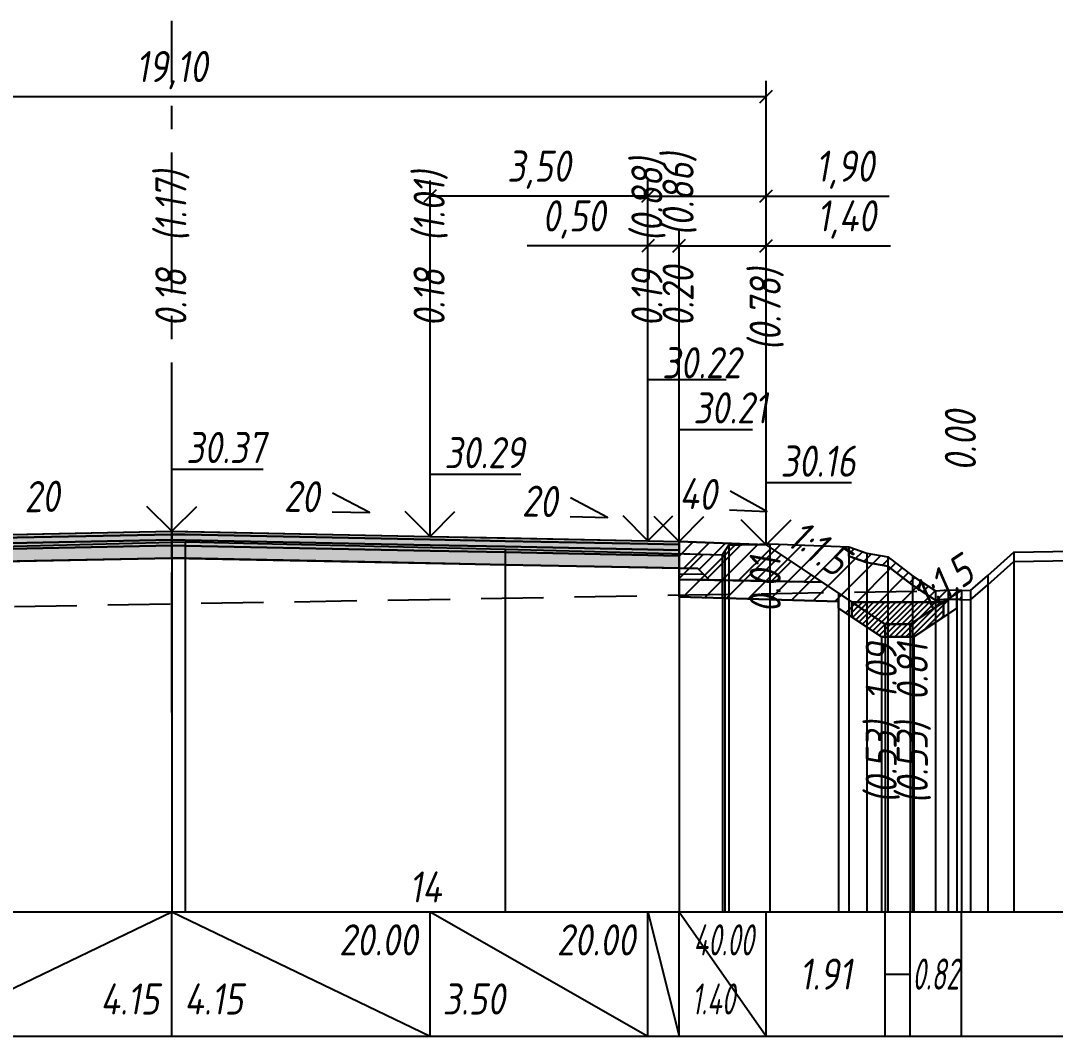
# Model space of a CAD drawing. Extents: x -717 to 1451, y -133302 to 233.
# Drawn here: x 161.2 to 244.4, y -92991 to -92909.4 of the extents above; entities that cross this region are included whole.
import ezdxf
from ezdxf.enums import TextEntityAlignment as Align

# ---------------------------------------------------------------- set-up
doc = ezdxf.new("R2010")
doc.units = 0
doc.linetypes.add('осевая2', pattern=[1.125, 0.75, -0.125, 0.125, -0.125])
doc.linetypes.add('штриховая', pattern=[0.75, 0.5, -0.25])
for name, color, linetype in [('Интерполированный поперечник', 2, 'Continuous'), ('Код_514', 1, 'Continuous'), ('Контур_0', 7, 'Continuous'), ('Контур_2521', 7, 'Continuous'), ('Контур_2564', 7, 'Continuous'), ('Контур_2660', 7, 'Continuous'), ('Контур_2665', 7, 'Continuous'), ('Контур_400', 7, 'Continuous'), ('Контур_508', 7, 'Continuous'), ('Контур_512', 7, 'Continuous'), ('Контур_513', 7, 'Continuous'), ('Контур_818', 7, 'Continuous'), ('Красный поперечник', 1, 'Continuous'), ('Объём_2501', 7, 'Continuous'), ('Объём_2564', 7, 'Continuous'), ('Объём_2650', 7, 'Continuous'), ('Объём_2660', 7, 'Continuous'), ('Объём_2661', 7, 'Continuous'), ('Объём_2662', 7, 'Continuous'), ('Объём_2663', 7, 'Continuous'), ('Объём_2664', 7, 'Continuous'), ('Объём_2665', 7, 'Continuous'), ('Объём_2666', 7, 'Continuous'), ('Объём_2667', 7, 'Continuous'), ('Объём_2668', 7, 'Continuous'), ('Объём_2669', 7, 'Continuous'), ('Объём_2675', 7, 'Continuous'), ('Ось', 1, 'осевая2'), ('Откосы', 7, 'Continuous'), ('Отметки покрытия', 7, 'Continuous'), ('Рабочие отметки', 7, 'Continuous'), ('Рабочие отметки доп.', 7, 'Continuous'), ('Слои выравнивания', 7, 'Continuous'), ('Таблица', 7, 'Continuous'), ('Уклоны проезжей части', 7, 'Continuous'), ('Черный поперечник', 3, 'Continuous')]:
    doc.layers.add(name, color=color, linetype=linetype)
for name, color, linetype, true_color in [('Контур_2540', 2, 'Continuous', 0xffff00), ('Контур_2560', 2, 'Continuous', 0xffff00), ('Контур_2561', 7, 'Continuous', 0xff8040), ('Контур_2562', 3, 'Continuous', 0x00ff00), ('Контур_2563', 7, 'Continuous', 0xff8000), ('Контур_2570', 7, 'Continuous', 0x80ff00), ('Контур_2583', 3, 'Continuous', 0x00ff00), ('Контур_2584', 3, 'Continuous', 0x00ff00), ('Контур_2725', 7, 'Continuous', 0x323232), ('Контур_2736', 4, 'Continuous', 0x00ffff), ('Контур_2737', 4, 'Continuous', 0x00ffff), ('Контур_2738', 4, 'Continuous', 0x00ffff), ('Контур_2739', 4, 'Continuous', 0x00ffff), ('Контур_2741', 4, 'Continuous', 0x00ffff), ('Контур_2742', 4, 'Continuous', 0x00ffff), ('Контур_2743', 4, 'Continuous', 0x00ffff), ('Контур_2744', 7, 'Continuous', 0xa4ffff), ('Контур_2745', 7, 'Continuous', 0xa4ffff), ('Контур_2747', 4, 'Continuous', 0x00ffff), ('Контур_2748', 4, 'Continuous', 0x00ffff), ('Контур_2749', 4, 'Continuous', 0x00ffff), ('Контур_2750', 4, 'Continuous', 0x00ffff), ('Контур_2751', 4, 'Continuous', 0x00ffff), ('Контур_2752', 4, 'Continuous', 0x00ffff), ('Контур_2760', 7, 'Continuous', 0x323232), ('Контур_2761', 7, 'Continuous', 0x323232), ('Контур_2762', 7, 'Continuous', 0x323232), ('Контур_2763', 7, 'Continuous', 0x323232), ('Контур_402', 7, 'Continuous', 0xff6464), ('Контур_703', 4, 'Continuous', 0x00ffff), ('Контур_705', 4, 'Continuous', 0x00ffff), ('Контур_707', 4, 'Continuous', 0x00ffff), ('Контур_720', 131, 'Continuous', 0xaaffff), ('Объём_2520', 7, 'Continuous', 0x80ffff), ('Объём_2540', 2, 'Continuous', 0xffff00), ('Объём_2560', 2, 'Continuous', 0xffff00), ('Объём_2561', 7, 'Continuous', 0xff8040), ('Объём_2562', 3, 'Continuous', 0x00ff00), ('Объём_2563', 7, 'Continuous', 0xff8000), ('Объём_2570', 7, 'Continuous', 0x80ff00), ('Объём_2583', 3, 'Continuous', 0x00ff00), ('Объём_2584', 3, 'Continuous', 0x00ff00), ('Объём_2593', 3, 'Continuous', 0x00ff00), ('Объём_2597', 3, 'Continuous', 0x00ff00), ('Объём_2600', 7, 'Continuous', 0x808000), ('Объём_2620', 2, 'Continuous', 0xffff00), ('Объём_2746', 2, 'Continuous', 0xffff00)]:
    doc.layers.add(name, color=color, linetype=linetype, true_color=true_color)
doc.styles.get("Standard").update_dxf_attribs({"font": 'txt', "height": 2.5})
doc.styles.add('М', font='romand.shx', dxfattribs={"width": 0.8, "oblique": 10, "height": 2.5})
doc.dimstyles.new('ISO-25', dxfattribs={"dimtxt": 2.5, "dimasz": 2.5, "dimexe": 1.25, "dimexo": 0.625, "dimtad": 1, "dimtxsty": 'Standard', "dimcen": 2.5, "dimadec": 0, "dimazin": 0, "dimtfac": 1, "dimtmove": 0, "dimatfit": 3, "dimfxl": 1, "dimarcsym": 0})

# ---------------------------------------------------------------- blocks, each defined once
blk = doc.blocks.new('_Oblique')
at = {"color": 0, "linetype": 'ByBlock', "lineweight": -2}
blk.add_line((-0.5, -0.5), (0.5, 0.5), dxfattribs=at)
blk = doc.blocks.new('*D1827')
at = {"color": 0, "lineweight": -2, "transparency": 16777216}
for p, q in [((214.141, -92950.666), (214.141, -92926.226)), ((221.141, -92950.946), (221.141, -92926.226)), ((214.141, -92927.476), (221.141, -92927.476)), ((221.141, -92927.476), (231.144, -92927.476))]:
    blk.add_line(p, q, dxfattribs=at)
at = {"layer": 'Defpoints', "color": 0, "transparency": 16777216}
for p in [(221.141, -92927.476), (214.141, -92951.291), (221.141, -92951.571)]:
    blk.add_point(p, dxfattribs=at)
at = {"color": 0, "lineweight": -2, "transparency": 16777216, "rotation": 180}
blk.add_blockref('_Oblique', (214.141, -92927.476), dxfattribs=at)
at = {"color": 0, "lineweight": -2, "transparency": 16777216}
blk.add_blockref('_Oblique', (221.141, -92927.476), dxfattribs=at)
at = {"color": 0, "transparency": 16777216, "insert": (227.604, -92925.363), "char_height": 2.5, "width": 8.75, "attachment_point": 5, "style": 'М'}
blk.add_mtext('1,40', dxfattribs=at)
blk = doc.blocks.new('*D1829')
at = {"color": 0, "lineweight": -2, "transparency": 16777216}
for p, q in [((211.641, -92950.616), (211.641, -92926.226)), ((214.141, -92950.666), (214.141, -92926.226)), ((211.641, -92927.476), (201.941, -92927.476)), ((214.141, -92927.476), (211.641, -92927.476))]:
    blk.add_line(p, q, dxfattribs=at)
at = {"layer": 'Defpoints', "color": 0, "transparency": 16777216}
for p in [(214.141, -92927.476), (211.641, -92951.241), (214.141, -92951.291)]:
    blk.add_point(p, dxfattribs=at)
at = {"color": 0, "lineweight": -2, "transparency": 16777216, "rotation": 180}
blk.add_blockref('_Oblique', (211.641, -92927.476), dxfattribs=at)
at = {"color": 0, "lineweight": -2, "transparency": 16777216}
blk.add_blockref('_Oblique', (214.141, -92927.476), dxfattribs=at)
at = {"color": 0, "transparency": 16777216, "insert": (205.702, -92925.363), "char_height": 2.5, "width": 9.16667, "attachment_point": 5, "style": 'М'}
blk.add_mtext('0,50', dxfattribs=at)
blk = doc.blocks.new('*D1831')
at = {"color": 0, "lineweight": -2, "transparency": 16777216}
for p, q in [((194.141, -92950.266), (194.141, -92922.226)), ((211.641, -92950.616), (211.641, -92922.226)), ((211.641, -92923.476), (194.141, -92923.476))]:
    blk.add_line(p, q, dxfattribs=at)
at = {"layer": 'Defpoints', "color": 0, "transparency": 16777216}
for p in [(194.141, -92923.476), (194.141, -92950.891), (211.641, -92951.241)]:
    blk.add_point(p, dxfattribs=at)
at = {"color": 0, "lineweight": -2, "transparency": 16777216, "rotation": 180}
blk.add_blockref('_Oblique', (194.141, -92923.476), dxfattribs=at)
at = {"color": 0, "lineweight": -2, "transparency": 16777216}
blk.add_blockref('_Oblique', (211.641, -92923.476), dxfattribs=at)
at = {"color": 0, "transparency": 16777216, "insert": (202.891, -92921.363), "char_height": 2.5, "width": 9.58333, "attachment_point": 5, "style": 'М'}
blk.add_mtext('3,50', dxfattribs=at)
blk = doc.blocks.new('*D1832')
at = {"color": 0, "lineweight": -2, "transparency": 16777216}
for p, q in [((211.641, -92950.616), (211.641, -92922.226)), ((221.141, -92950.946), (221.141, -92922.226)), ((211.641, -92923.476), (221.141, -92923.476)), ((221.141, -92923.476), (231.023, -92923.476))]:
    blk.add_line(p, q, dxfattribs=at)
at = {"layer": 'Defpoints', "color": 0, "transparency": 16777216}
for p in [(211.641, -92923.476), (211.641, -92951.241), (221.141, -92951.571)]:
    blk.add_point(p, dxfattribs=at)
at = {"color": 0, "lineweight": -2, "transparency": 16777216, "rotation": 180}
blk.add_blockref('_Oblique', (211.641, -92923.476), dxfattribs=at)
at = {"color": 0, "lineweight": -2, "transparency": 16777216}
blk.add_blockref('_Oblique', (221.141, -92923.476), dxfattribs=at)
at = {"color": 0, "transparency": 16777216, "insert": (227.483, -92921.363), "char_height": 2.5, "width": 8.75, "attachment_point": 5, "style": 'М'}
blk.add_mtext('1,90', dxfattribs=at)
blk = doc.blocks.new('*D1834')
at = {"color": 0, "lineweight": -2, "transparency": 16777216}
for p, q in [((125.641, -92950.946), (125.641, -92914.226)), ((221.141, -92950.946), (221.141, -92914.226)), ((125.641, -92915.476), (221.141, -92915.476))]:
    blk.add_line(p, q, dxfattribs=at)
at = {"layer": 'Defpoints', "color": 0, "transparency": 16777216}
for p in [(221.141, -92915.476), (125.641, -92951.571), (221.141, -92951.571)]:
    blk.add_point(p, dxfattribs=at)
at = {"color": 0, "lineweight": -2, "transparency": 16777216, "rotation": 180}
blk.add_blockref('_Oblique', (125.641, -92915.476), dxfattribs=at)
at = {"color": 0, "lineweight": -2, "transparency": 16777216}
blk.add_blockref('_Oblique', (221.141, -92915.476), dxfattribs=at)
at = {"color": 0, "transparency": 16777216, "insert": (173.391, -92913.363), "char_height": 2.5, "width": 10.41667, "attachment_point": 5, "style": 'М'}
blk.add_mtext('19,10', dxfattribs=at)

msp = doc.modelspace()

# ---------------------------------------------------------------- hatches: boundary and pattern name
at = {"layer": 'Объём_2563'}
h = msp.add_hatch(dxfattribs=at)
h.set_pattern_fill('ANSI31', color=256, scale=0.3)
h.paths.add_polyline_path([(216.56, -92954.327), (215.641, -92953.409), (214.141, -92953.379), (214.141, -92951.229), (221.141, -92951.509), (225.641, -92954.509)])
at = {"layer": 'Объём_2570'}
h = msp.add_hatch(dxfattribs=at)
h.set_pattern_fill('ANSI31', color=256, scale=0.2)
h.paths.add_polyline_path([(236.823, -92955.898), (235.77, -92955.869), (234.757, -92955.939), (232.91, -92954.736), (230.908, -92953.206), (229.225, -92952.935), (227.771, -92952.411), (227.771, -92951.661), (229.225, -92952.185), (230.908, -92952.456), (232.91, -92953.986), (234.757, -92955.189), (235.77, -92955.119), (236.823, -92955.148)])
at = {"layer": 'Объём_2600'}
h = msp.add_hatch(dxfattribs=at)
h.set_pattern_fill('ANSI31', color=6, scale=0.4)
h.paths.add_polyline_path([(235.39, -92956.103), (228.033, -92956.103), (228.033, -92957.305), (226.961, -92956.591), (226.961, -92956.071), (214.141, -92955.686), (214.141, -92952.205), (217.641, -92952.296), (218.141, -92951.536), (221.426, -92951.436), (227.771, -92951.661), (227.771, -92952.411), (229.225, -92952.935), (230.908, -92953.206), (232.91, -92954.736), (234.757, -92955.939), (235.77, -92955.869), (236.461, -92955.888), (236.461, -92956.591), (235.39, -92957.305)])
h = msp.add_hatch(dxfattribs=at)
h.set_pattern_fill('HONEY', color=5, scale=0.3)
h.paths.add_polyline_path([(236.461, -92955.888), (236.461, -92955.389), (236.823, -92955.148), (236.823, -92955.898)])
at = {"layer": 'Объём_2620'}
h = msp.add_hatch(dxfattribs=at)
h.set_pattern_fill('ANSI31', color=2, scale=0.1)
h.paths.add_polyline_path([(228.033, -92956.103), (235.39, -92956.103), (235.39, -92957.305), (233.014, -92958.889), (230.409, -92958.889), (228.033, -92957.305)])
at = {"layer": 'Слои выравнивания'}
for color, points in [(2, [(132.641, -92951.229), (135.141, -92951.179), (143.786, -92951.006), (152.641, -92950.829), (173.391, -92950.414), (173.391, -92950.664), (152.641, -92951.079), (143.786, -92951.256), (135.141, -92951.429), (132.641, -92951.479)]), (3, [(132.641, -92951.479), (135.141, -92951.429), (143.786, -92951.256), (152.641, -92951.079), (173.391, -92950.664), (173.391, -92951.114), (152.641, -92951.529), (143.786, -92951.706), (135.141, -92951.879), (132.641, -92951.929)]), (2, [(173.391, -92950.414), (174.451, -92950.435), (194.141, -92950.829), (200.177, -92950.95), (211.641, -92951.179), (214.141, -92951.229), (214.141, -92951.479), (211.641, -92951.429), (200.177, -92951.2), (194.141, -92951.079), (174.451, -92950.685), (173.391, -92950.664)]), (3, [(173.391, -92950.664), (174.451, -92950.685), (194.141, -92951.079), (200.177, -92951.2), (211.641, -92951.429), (214.141, -92951.479), (214.141, -92951.929), (211.641, -92951.879), (200.177, -92951.65), (194.141, -92951.529), (174.451, -92951.135), (173.391, -92951.114)]), (4, [(132.641, -92951.929), (135.141, -92951.879), (143.786, -92951.706), (152.641, -92951.529), (173.391, -92951.114), (173.391, -92951.564), (152.641, -92951.979), (143.786, -92952.156), (135.141, -92952.329), (132.641, -92952.379)]), (5, [(132.641, -92952.379), (135.141, -92952.329), (143.786, -92952.156), (152.641, -92951.979), (173.391, -92951.564), (173.391, -92952.564), (152.641, -92952.979), (143.786, -92953.156), (135.141, -92953.329), (132.641, -92953.379)]), (4, [(173.391, -92951.114), (174.451, -92951.135), (194.141, -92951.529), (200.177, -92951.65), (211.641, -92951.879), (214.141, -92951.929), (214.141, -92952.379), (211.641, -92952.329), (200.177, -92952.1), (194.141, -92951.979), (174.451, -92951.585), (173.391, -92951.564)]), (5, [(173.391, -92951.564), (174.451, -92951.585), (194.141, -92951.979), (200.177, -92952.1), (211.641, -92952.329), (214.141, -92952.379), (214.141, -92953.379), (211.641, -92953.329), (200.177, -92953.1), (194.141, -92952.979), (174.451, -92952.585), (173.391, -92952.564)])]:
    msp.add_hatch(color=color, dxfattribs=at).paths.add_polyline_path(points)

# ---------------------------------------------------------------- linework, layer by layer
at = {"layer": 'Интерполированный поперечник', "linetype": 'штриховая', "ltscale": 10, "flags": 128}
msp.add_lwpolyline([(108.257, -92957.359), (234.757, -92955.189)], dxfattribs=at)
at = {"layer": 'Код_514'}
for p, q in [((152.641, -92991), (173.391, -92981)), ((173.391, -92991), (173.391, -92981)), ((173.391, -92981), (194.141, -92991)), ((194.141, -92991), (194.141, -92981)), ((194.141, -92981), (211.641, -92991)), ((211.641, -92991), (211.641, -92981)), ((211.641, -92981), (214.141, -92991)), ((214.141, -92991), (214.141, -92981)), ((214.141, -92981), (221.141, -92991)), ((221.141, -92991), (221.141, -92981)), ((230.711, -92991), (230.711, -92981)), ((232.711, -92991), (232.711, -92981)), ((236.823, -92991), (236.823, -92981)), ((230.711, -92986), (232.711, -92986))]:
    msp.add_line(p, q, dxfattribs=at)
at = {"layer": 'Контур_0', "flags": 128}
for points in [[(221.141, -92951.509), (221.141, -92951.509), (221.141, -92951.509), (221.141, -92951.509), (221.141, -92951.509), (221.141, -92951.509), (221.141, -92951.509), (221.141, -92951.509), (221.141, -92951.509), (221.141, -92951.509), (221.141, -92951.509), (221.141, -92951.509), (221.141, -92951.509), (221.141, -92951.509), (221.141, -92951.509), (230.711, -92957.889)], [(221.141, -92951.509), (221.141, -92951.509), (221.141, -92951.509), (221.141, -92951.509), (221.141, -92951.509), (221.141, -92951.509), (221.141, -92951.509), (221.141, -92951.509), (221.141, -92951.509), (221.141, -92951.509), (221.141, -92951.509), (221.141, -92951.509), (221.141, -92951.509), (221.141, -92951.509), (221.141, -92951.509), (230.711, -92957.889), (232.711, -92957.889), (236.823, -92955.148), (236.823, -92955.148), (236.823, -92955.148), (236.823, -92955.148), (236.823, -92955.148), (236.823, -92955.148), (236.823, -92955.148), (236.823, -92955.148), (236.823, -92955.148), (236.823, -92955.148), (236.823, -92955.148), (236.823, -92955.148), (236.823, -92955.148)], [(214.141, -92954.279), (214.141, -92953.379), (215.641, -92953.409), (216.56, -92954.327), (214.141, -92954.279), (214.141, -92954.279)], [(214.141, -92953.379), (215.641, -92953.409), (216.56, -92954.327), (225.641, -92954.509)]]:
    msp.add_lwpolyline(points, dxfattribs=at)
at = {"layer": 'Контур_2521', "color": 250, "flags": 128}
msp.add_lwpolyline([(214.141, -92953.829), (216.1, -92953.868)], dxfattribs=at)
at = {"layer": 'Контур_2540', "flags": 128}
msp.add_lwpolyline([(214.141, -92954.279), (225.641, -92954.509), (226.961, -92955.389), (226.961, -92956.071), (214.141, -92955.686), (214.141, -92954.279), (214.141, -92954.279)], dxfattribs=at)
at = {"layer": 'Контур_2560', "flags": 128}
msp.add_lwpolyline([(214.141, -92951.229), (221.141, -92951.509), (221.141, -92951.509), (221.141, -92951.509)], dxfattribs=at)
at = {"layer": 'Контур_2561', "flags": 128}
msp.add_lwpolyline([(214.141, -92951.229), (214.141, -92951.229), (221.141, -92951.509), (221.141, -92951.509), (214.141, -92951.229)], dxfattribs=at)
at = {"layer": 'Контур_2562', "flags": 128}
msp.add_lwpolyline([(221.141, -92951.509), (221.141, -92951.509), (221.141, -92951.509), (221.141, -92951.509), (221.141, -92951.509)], dxfattribs=at)
at = {"layer": 'Контур_2563', "flags": 128}
msp.add_lwpolyline([(216.56, -92954.327), (215.641, -92953.409), (214.141, -92953.379), (214.141, -92951.229), (221.141, -92951.509), (225.641, -92954.509), (216.56, -92954.327), (216.56, -92954.327)], dxfattribs=at)
at = {"layer": 'Контур_2564', "flags": 128}
msp.add_lwpolyline([(214.141, -92951.229), (221.141, -92951.509)], dxfattribs=at)
at = {"layer": 'Контур_2570', "flags": 128}
msp.add_lwpolyline([(143.786, -92952.048), (173.391, -92951.297), (174.451, -92951.271), (200.177, -92951.84), (217.641, -92952.296), (217.83, -92952.002), (218.141, -92951.536), (221.426, -92951.436), (227.771, -92951.661), (227.771, -92952.411), (229.225, -92952.935), (230.908, -92953.206), (232.91, -92954.736), (234.757, -92955.939), (235.77, -92955.869), (237.565, -92955.918), (238.945, -92954.729), (241.038, -92952.843), (255.179, -92952.611)], dxfattribs=at)
at = {"layer": 'Контур_2583', "flags": 128}
for points in [[(230.711, -92957.889), (226.961, -92955.389), (226.961, -92956.591), (230.409, -92958.889), (230.711, -92958.889), (230.711, -92957.889)], [(236.461, -92956.591), (236.461, -92955.389), (232.711, -92957.889), (232.711, -92958.889), (233.014, -92958.889), (236.461, -92956.591)]]:
    msp.add_lwpolyline(points, dxfattribs=at)
at = {"layer": 'Контур_2584', "flags": 128}
msp.add_lwpolyline([(230.711, -92957.889), (230.711, -92958.889), (232.711, -92958.889), (232.711, -92957.889), (230.711, -92957.889)], dxfattribs=at)
at = {"layer": 'Контур_2660', "flags": 128}
msp.add_lwpolyline([(214.141, -92955.686), (226.961, -92956.071)], dxfattribs=at)
at = {"layer": 'Контур_2665', "flags": 128}
msp.add_lwpolyline([(221.141, -92951.509), (221.141, -92951.509)], dxfattribs=at)
at = {"layer": 'Контур_2725', "flags": 128}
msp.add_lwpolyline([(132.641, -92953.379), (135.141, -92953.329), (143.786, -92953.156), (152.641, -92952.979), (173.391, -92952.564), (174.451, -92952.585), (194.141, -92952.979), (200.177, -92953.1), (211.641, -92953.329), (214.141, -92953.379)], dxfattribs=at)
at = {"layer": 'Контур_2736', "flags": 128}
msp.add_lwpolyline([(221.141, -92951.509), (221.141, -92951.509)], dxfattribs=at)
at = {"layer": 'Контур_2737', "flags": 128}
msp.add_lwpolyline([(221.141, -92951.509), (221.141, -92951.509)], dxfattribs=at)
at = {"layer": 'Контур_2738', "flags": 128}
msp.add_lwpolyline([(221.141, -92951.509), (221.141, -92951.509)], dxfattribs=at)
at = {"layer": 'Контур_2739', "flags": 128}
msp.add_lwpolyline([(221.141, -92951.509), (221.141, -92951.509)], dxfattribs=at)
at = {"layer": 'Контур_2741', "flags": 128}
msp.add_lwpolyline([(236.823, -92955.148), (236.823, -92955.148)], dxfattribs=at)
at = {"layer": 'Контур_2742', "flags": 128}
msp.add_lwpolyline([(236.823, -92955.148), (236.823, -92955.148)], dxfattribs=at)
at = {"layer": 'Контур_2743', "flags": 128}
msp.add_lwpolyline([(236.823, -92955.148), (236.823, -92955.148)], dxfattribs=at)
at = {"layer": 'Контур_2744', "flags": 128}
msp.add_lwpolyline([(236.823, -92955.148), (236.823, -92955.148)], dxfattribs=at)
msp.add_lwpolyline([(236.823, -92955.148), (236.823, -92955.148)], dxfattribs=at)
msp.add_lwpolyline([(236.823, -92955.148), (236.823, -92955.148)], dxfattribs=at)
msp.add_lwpolyline([(236.823, -92955.148), (236.823, -92955.148)], dxfattribs=at)
msp.add_lwpolyline([(236.823, -92955.148), (236.823, -92955.148)], dxfattribs=at)
msp.add_lwpolyline([(236.823, -92955.148), (236.823, -92955.148)], dxfattribs=at)
at = {"layer": 'Контур_2745', "flags": 128}
msp.add_lwpolyline([(221.141, -92951.509), (221.141, -92951.509)], dxfattribs=at)
msp.add_lwpolyline([(221.141, -92951.509), (221.141, -92951.509)], dxfattribs=at)
msp.add_lwpolyline([(221.141, -92951.509), (221.141, -92951.509)], dxfattribs=at)
msp.add_lwpolyline([(221.141, -92951.509), (221.141, -92951.509)], dxfattribs=at)
msp.add_lwpolyline([(221.141, -92951.509), (221.141, -92951.509)], dxfattribs=at)
msp.add_lwpolyline([(221.141, -92951.509), (221.141, -92951.509)], dxfattribs=at)
at = {"layer": 'Контур_2747', "flags": 128}
msp.add_lwpolyline([(221.141, -92951.509), (221.141, -92951.509)], dxfattribs=at)
at = {"layer": 'Контур_2748', "flags": 128}
msp.add_lwpolyline([(221.141, -92951.509), (221.141, -92951.509)], dxfattribs=at)
at = {"layer": 'Контур_2749', "flags": 128}
msp.add_lwpolyline([(221.141, -92951.509), (221.141, -92951.509)], dxfattribs=at)
at = {"layer": 'Контур_2750', "flags": 128}
msp.add_lwpolyline([(236.823, -92955.148), (236.823, -92955.148)], dxfattribs=at)
at = {"layer": 'Контур_2751', "flags": 128}
msp.add_lwpolyline([(236.823, -92955.148), (236.823, -92955.148)], dxfattribs=at)
at = {"layer": 'Контур_2752', "flags": 128}
msp.add_lwpolyline([(236.823, -92955.148), (236.823, -92955.148)], dxfattribs=at)
at = {"layer": 'Контур_2760', "flags": 128}
msp.add_lwpolyline([(132.641, -92951.229), (135.141, -92951.179), (143.786, -92951.006), (152.641, -92950.829), (173.391, -92950.414), (174.451, -92950.435), (194.141, -92950.829), (200.177, -92950.95), (211.641, -92951.179), (214.141, -92951.229)], dxfattribs=at)
at = {"layer": 'Контур_2761', "flags": 128}
msp.add_lwpolyline([(132.641, -92951.479), (135.141, -92951.429), (143.786, -92951.256), (152.641, -92951.079), (173.391, -92950.664), (174.451, -92950.685), (194.141, -92951.079), (200.177, -92951.2), (211.641, -92951.429), (214.141, -92951.479)], dxfattribs=at)
at = {"layer": 'Контур_2762', "flags": 128}
msp.add_lwpolyline([(132.641, -92951.929), (135.141, -92951.879), (143.786, -92951.706), (152.641, -92951.529), (173.391, -92951.114), (174.451, -92951.135), (194.141, -92951.529), (200.177, -92951.65), (211.641, -92951.879), (214.141, -92951.929)], dxfattribs=at)
at = {"layer": 'Контур_2763', "flags": 128}
msp.add_lwpolyline([(132.641, -92952.379), (135.141, -92952.329), (143.786, -92952.156), (152.641, -92951.979), (173.391, -92951.564), (174.451, -92951.585), (194.141, -92951.979), (200.177, -92952.1), (211.641, -92952.329), (214.141, -92952.379)], dxfattribs=at)
at = {"layer": 'Контур_400', "flags": 128}
for points in [[(132.641, -92951.229), (135.141, -92951.179), (135.141, -92951.179), (135.141, -92951.179), (135.141, -92951.179), (135.141, -92951.179), (135.141, -92951.179), (152.641, -92950.829), (173.391, -92950.414)], [(173.391, -92950.414), (194.141, -92950.829), (211.641, -92951.179), (211.641, -92951.179), (211.641, -92951.179), (211.641, -92951.179), (211.641, -92951.179), (211.641, -92951.179), (214.141, -92951.229)]]:
    msp.add_lwpolyline(points, dxfattribs=at)
at = {"layer": 'Контур_402', "flags": 128}
msp.add_lwpolyline([(118.75, -92956.103), (132.641, -92955.686), (132.641, -92953.379), (173.391, -92952.564), (214.141, -92953.379), (214.141, -92955.686), (226.961, -92956.071)], dxfattribs=at)
at = {"layer": 'Контур_508', "flags": 128}
msp.add_lwpolyline([(105, -92958.064), (105.655, -92958.5), (105.655, -92959.702), (109.102, -92962), (109.405, -92962), (111.405, -92962), (111.707, -92962), (115.155, -92959.702), (115.155, -92958.5), (118.75, -92956.103), (132.641, -92955.686), (132.641, -92953.379), (173.391, -92952.564), (214.141, -92953.379), (214.141, -92955.686), (226.961, -92956.071), (226.961, -92956.591), (230.409, -92958.889), (230.711, -92958.889), (232.711, -92958.889), (233.014, -92958.889), (236.461, -92956.591), (236.461, -92955.389), (236.823, -92955.148)], dxfattribs=at)
at = {"layer": 'Контур_512', "flags": 128}
msp.add_lwpolyline([(214.141, -92955.686), (226.961, -92956.071), (226.961, -92956.591), (230.409, -92958.889), (230.711, -92958.889), (232.711, -92958.889), (233.014, -92958.889), (236.461, -92956.591), (236.461, -92955.389), (236.823, -92955.148)], dxfattribs=at)
at = {"layer": 'Контур_513', "flags": 128}
msp.add_lwpolyline([(105, -92958.064), (105.655, -92958.5), (105.655, -92959.702), (109.102, -92962), (109.405, -92962), (111.405, -92962), (111.707, -92962), (115.155, -92959.702), (115.155, -92958.5), (118.75, -92956.103), (132.641, -92955.686), (132.641, -92953.379), (173.391, -92952.564), (214.141, -92953.379), (214.141, -92955.686), (226.961, -92956.071), (226.961, -92956.591), (230.409, -92958.889), (230.711, -92958.889), (232.711, -92958.889), (233.014, -92958.889), (236.461, -92956.591), (236.461, -92955.389), (236.823, -92955.148)], dxfattribs=at)
at = {"layer": 'Контур_703', "flags": 128}
for points in [[(221.141, -92951.509), (221.141, -92951.509)], [(221.141, -92951.509), (230.711, -92957.889)]]:
    msp.add_lwpolyline(points, dxfattribs=at)
at = {"layer": 'Контур_705', "flags": 128}
msp.add_lwpolyline([(221.141, -92951.509), (221.141, -92951.509)], dxfattribs=at)
at = {"layer": 'Контур_707', "flags": 128}
msp.add_lwpolyline([(232.711, -92957.889), (236.823, -92955.148)], dxfattribs=at)
at = {"layer": 'Контур_720', "flags": 128}
msp.add_lwpolyline([(230.711, -92957.889), (232.711, -92957.889)], dxfattribs=at)
at = {"layer": 'Контур_818', "flags": 128}
msp.add_lwpolyline([(143.786, -92952.048), (173.391, -92951.297), (174.451, -92951.271), (200.177, -92951.84), (217.641, -92952.296), (217.83, -92952.002), (218.141, -92951.536), (221.426, -92951.436), (227.771, -92951.661), (227.771, -92952.411), (229.225, -92952.935), (230.908, -92953.206), (232.91, -92954.736), (234.757, -92955.939), (235.77, -92955.869), (236.823, -92955.898)], dxfattribs=at)
at = {"layer": 'Красный поперечник'}
for p, q in [((152.641, -92950.829), (173.391, -92950.414)), ((173.391, -92950.414), (194.141, -92950.829)), ((194.141, -92950.829), (211.641, -92951.179)), ((211.641, -92951.179), (214.141, -92951.229)), ((214.141, -92951.229), (221.141, -92951.509)), ((221.141, -92951.509), (230.711, -92957.889)), ((232.711, -92957.889), (236.823, -92955.148)), ((236.823, -92955.148), (236.823, -92981)), ((214.141, -92955.686), (214.141, -92981)), ((226.961, -92956.071), (226.961, -92981)), ((236.461, -92955.389), (236.461, -92981)), ((226.961, -92956.591), (226.961, -92981)), ((236.461, -92956.591), (236.461, -92981)), ((230.711, -92957.889), (232.711, -92957.889)), ((230.409, -92958.889), (230.409, -92981)), ((230.711, -92958.889), (230.711, -92981)), ((232.711, -92958.889), (232.711, -92981)), ((233.014, -92958.889), (233.014, -92981))]:
    msp.add_line(p, q, dxfattribs=at)
at = {"layer": 'Объём_2501', "flags": 128}
for points in [[(132.641, -92951.229), (135.141, -92951.179), (135.141, -92951.179), (135.141, -92951.179), (135.141, -92951.179), (135.141, -92951.179), (135.141, -92951.179), (152.641, -92950.829), (173.391, -92950.414)], [(173.391, -92950.414), (194.141, -92950.829), (211.641, -92951.179), (211.641, -92951.179), (211.641, -92951.179), (211.641, -92951.179), (211.641, -92951.179), (211.641, -92951.179), (214.141, -92951.229)]]:
    msp.add_lwpolyline(points, dxfattribs=at)
at = {"layer": 'Объём_2520', "color": 250, "flags": 128}
msp.add_lwpolyline([(214.141, -92954.279), (214.141, -92953.379), (215.641, -92953.409), (216.56, -92954.327), (214.141, -92954.279), (214.141, -92954.279)], dxfattribs=at)
at = {"layer": 'Объём_2540', "flags": 128}
msp.add_lwpolyline([(214.141, -92954.279), (225.641, -92954.509), (226.961, -92955.389), (226.961, -92956.071), (214.141, -92955.686), (214.141, -92954.279), (214.141, -92954.279)], dxfattribs=at)
at = {"layer": 'Объём_2560', "flags": 128}
msp.add_lwpolyline([(214.141, -92951.229), (221.141, -92951.509), (221.141, -92951.509), (221.141, -92951.509)], dxfattribs=at)
at = {"layer": 'Объём_2561', "flags": 128}
msp.add_lwpolyline([(214.141, -92951.229), (214.141, -92951.229), (221.141, -92951.509), (221.141, -92951.509), (214.141, -92951.229)], dxfattribs=at)
at = {"layer": 'Объём_2562', "flags": 128}
msp.add_lwpolyline([(221.141, -92951.509), (221.141, -92951.509), (221.141, -92951.509), (221.141, -92951.509), (221.141, -92951.509)], dxfattribs=at)
at = {"layer": 'Объём_2563', "color": 250, "flags": 128}
msp.add_lwpolyline([(216.56, -92954.327), (215.641, -92953.409), (214.141, -92953.379), (214.141, -92951.229), (221.141, -92951.509), (225.641, -92954.509), (216.56, -92954.327), (216.56, -92954.327)], dxfattribs=at)
at = {"layer": 'Объём_2564', "flags": 128}
msp.add_lwpolyline([(214.141, -92951.229), (221.141, -92951.509)], dxfattribs=at)
at = {"layer": 'Объём_2570', "flags": 128}
msp.add_lwpolyline([(236.823, -92955.898), (235.77, -92955.869), (234.757, -92955.939), (232.91, -92954.736), (230.908, -92953.206), (229.225, -92952.935), (227.771, -92952.411), (227.771, -92951.661), (229.225, -92952.185), (230.908, -92952.456), (232.91, -92953.986), (234.757, -92955.189), (235.77, -92955.119), (236.823, -92955.148), (236.823, -92955.898), (236.823, -92955.898)], dxfattribs=at)
at = {"layer": 'Объём_2583', "flags": 128}
for points in [[(230.711, -92957.889), (226.961, -92955.389), (226.961, -92956.591), (230.409, -92958.889), (230.711, -92958.889), (230.711, -92957.889)], [(236.461, -92956.591), (236.461, -92955.389), (232.711, -92957.889), (232.711, -92958.889), (233.014, -92958.889), (236.461, -92956.591)]]:
    msp.add_lwpolyline(points, dxfattribs=at)
at = {"layer": 'Объём_2584', "flags": 128}
msp.add_lwpolyline([(230.711, -92957.889), (230.711, -92958.889), (232.711, -92958.889), (232.711, -92957.889), (230.711, -92957.889)], dxfattribs=at)
at = {"layer": 'Объём_2593', "flags": 128}
for points in [[(226.961, -92955.389), (230.711, -92957.889)], [(232.711, -92957.889), (236.461, -92955.389)]]:
    msp.add_lwpolyline(points, dxfattribs=at)
at = {"layer": 'Объём_2597', "flags": 128}
msp.add_lwpolyline([(230.711, -92957.889), (232.711, -92957.889)], dxfattribs=at)
at = {"layer": 'Объём_2600', "color": 5, "flags": 128}
msp.add_lwpolyline([(236.461, -92955.888), (236.461, -92955.389), (236.823, -92955.148), (236.823, -92955.898), (236.461, -92955.888), (236.461, -92955.888)], dxfattribs=at)
at = {"layer": 'Объём_2620', "flags": 128}
msp.add_lwpolyline([(228.033, -92956.103), (235.39, -92956.103), (235.39, -92957.305), (233.014, -92958.889), (230.409, -92958.889), (228.033, -92957.305), (228.033, -92956.103), (228.033, -92956.103)], dxfattribs=at)
at = {"layer": 'Объём_2650', "color": 6, "flags": 128}
msp.add_lwpolyline([(235.39, -92956.103), (228.033, -92956.103), (228.033, -92957.305), (226.961, -92956.591), (226.961, -92956.071), (214.141, -92955.686), (214.141, -92952.205), (217.641, -92952.296), (218.141, -92951.536), (221.426, -92951.436), (227.771, -92951.661), (227.771, -92952.411), (229.225, -92952.935), (230.908, -92953.206), (232.91, -92954.736), (234.757, -92955.939), (235.77, -92955.869), (236.461, -92955.888), (236.461, -92956.591), (235.39, -92957.305), (235.39, -92956.103), (235.39, -92956.103)], dxfattribs=at)
at = {"layer": 'Объём_2660', "flags": 128}
msp.add_lwpolyline([(214.141, -92955.686), (226.961, -92956.071)], dxfattribs=at)
at = {"layer": 'Объём_2661', "flags": 128}
msp.add_lwpolyline([(221.141, -92951.509), (228.033, -92956.103)], dxfattribs=at)
at = {"layer": 'Объём_2662', "flags": 128}
msp.add_lwpolyline([(235.39, -92956.103), (236.823, -92955.148)], dxfattribs=at)
at = {"layer": 'Объём_2663', "flags": 128}
for points in [[(228.033, -92956.103), (230.711, -92957.889)], [(232.711, -92957.889), (235.39, -92956.103)]]:
    msp.add_lwpolyline(points, dxfattribs=at)
at = {"layer": 'Объём_2664', "flags": 128}
msp.add_lwpolyline([(230.711, -92957.889), (232.711, -92957.889)], dxfattribs=at)
at = {"layer": 'Объём_2665', "flags": 128}
msp.add_lwpolyline([(221.141, -92951.509), (221.141, -92951.509)], dxfattribs=at)
at = {"layer": 'Объём_2666', "flags": 128}
msp.add_lwpolyline([(221.141, -92951.509), (221.141, -92951.509)], dxfattribs=at)
at = {"layer": 'Объём_2667', "flags": 128}
for points in [[(221.141, -92951.509), (221.141, -92951.509)], [(236.823, -92955.148), (236.823, -92955.148)]]:
    msp.add_lwpolyline(points, dxfattribs=at)
at = {"layer": 'Объём_2668', "flags": 128}
for points in [[(221.141, -92951.509), (221.141, -92951.509)], [(236.823, -92955.148), (236.823, -92955.148)]]:
    msp.add_lwpolyline(points, dxfattribs=at)
at = {"layer": 'Объём_2669', "flags": 128}
for points in [[(221.141, -92951.509), (221.141, -92951.509)], [(236.823, -92955.148), (236.823, -92955.148)]]:
    msp.add_lwpolyline(points, dxfattribs=at)
at = {"layer": 'Объём_2675', "flags": 128}
for points in [[(221.141, -92951.509), (221.141, -92951.509)], [(221.141, -92951.509), (221.141, -92951.509)], [(221.141, -92951.509), (221.141, -92951.509)], [(221.141, -92951.509), (221.141, -92951.509)], [(221.141, -92951.509), (221.141, -92951.509)], [(221.141, -92951.509), (221.141, -92951.509)], [(236.823, -92955.148), (236.823, -92955.148)], [(236.823, -92955.148), (236.823, -92955.148)], [(236.823, -92955.148), (236.823, -92955.148)], [(236.823, -92955.148), (236.823, -92955.148)], [(236.823, -92955.148), (236.823, -92955.148)], [(236.823, -92955.148), (236.823, -92955.148)]]:
    msp.add_lwpolyline(points, dxfattribs=at)
at = {"layer": 'Объём_2746', "flags": 128}
msp.add_lwpolyline([(236.461, -92956.591), (233.014, -92958.889), (230.409, -92958.889), (226.961, -92956.591), (226.961, -92956.071), (217.641, -92955.791), (217.641, -92952.296), (218.141, -92951.536), (220.23, -92951.472), (221.141, -92951.509), (230.711, -92957.889), (232.711, -92957.889), (235.738, -92955.871), (235.77, -92955.869), (236.461, -92955.888), (236.461, -92956.591), (236.461, -92956.591)], dxfattribs=at)
at = {"layer": 'Ось', "ltscale": 15}
msp.add_line((173.391, -92964.971), (173.391, -92909.385), dxfattribs=at)
at = {"layer": 'Откосы', "color": 1, "flags": 128}
for points in [[(186.279, -92948.855), (189.279, -92948.915), (186.309, -92947.355)], [(205.404, -92949.237), (208.404, -92949.297), (205.434, -92947.737)], [(218.203, -92948.694), (221.2, -92948.813), (218.263, -92947.195)]]:
    msp.add_lwpolyline(points, dxfattribs=at)
at = {"layer": 'Отметки покрытия', "color": 1}
for p, q in [((211.641, -92951.179), (211.641, -92938.229)), ((211.641, -92938.229), (217.941, -92938.229)), ((214.141, -92951.229), (214.141, -92942.229)), ((214.141, -92942.229), (220.041, -92942.229)), ((173.391, -92950.414), (173.391, -92945.414)), ((173.391, -92945.414), (180.741, -92945.414)), ((194.141, -92950.829), (194.141, -92945.829)), ((194.141, -92945.829), (201.441, -92945.829)), ((221.141, -92951.509), (221.141, -92946.509)), ((221.141, -92946.509), (227.991, -92946.509)), ((173.391, -92950.414), (171.391, -92948.414)), ((173.391, -92950.414), (175.391, -92948.414)), ((194.141, -92950.829), (192.141, -92948.829)), ((194.141, -92950.829), (196.141, -92948.829)), ((211.641, -92951.179), (209.641, -92949.179)), ((211.641, -92951.179), (213.641, -92949.179)), ((214.141, -92951.229), (212.141, -92949.229)), ((214.141, -92951.229), (216.141, -92949.229)), ((221.141, -92951.509), (219.141, -92949.509)), ((221.141, -92951.509), (223.141, -92949.509))]:
    msp.add_line(p, q, dxfattribs=at)
at = {"layer": 'Слои выравнивания'}
for p, q in [((173.391, -92950.414), (173.391, -92981)), ((214.141, -92951.229), (214.141, -92981))]:
    msp.add_line(p, q, dxfattribs=at)
at = {"layer": 'Слои выравнивания', "color": 2, "flags": 128}
for points in [[(132.641, -92951.229), (135.141, -92951.179), (143.786, -92951.006), (152.641, -92950.829), (173.391, -92950.414), (173.391, -92950.664), (152.641, -92951.079), (143.786, -92951.256), (135.141, -92951.429), (132.641, -92951.479)], [(173.391, -92950.414), (174.451, -92950.435), (194.141, -92950.829), (200.177, -92950.95), (211.641, -92951.179), (214.141, -92951.229), (214.141, -92951.479), (211.641, -92951.429), (200.177, -92951.2), (194.141, -92951.079), (174.451, -92950.685), (173.391, -92950.664)]]:
    msp.add_lwpolyline(points, close=True, dxfattribs=at)
at = {"layer": 'Слои выравнивания', "color": 3, "flags": 128}
for points in [[(132.641, -92951.479), (135.141, -92951.429), (143.786, -92951.256), (152.641, -92951.079), (173.391, -92950.664), (173.391, -92951.114), (152.641, -92951.529), (143.786, -92951.706), (135.141, -92951.879), (132.641, -92951.929)], [(173.391, -92950.664), (174.451, -92950.685), (194.141, -92951.079), (200.177, -92951.2), (211.641, -92951.429), (214.141, -92951.479), (214.141, -92951.929), (211.641, -92951.879), (200.177, -92951.65), (194.141, -92951.529), (174.451, -92951.135), (173.391, -92951.114)]]:
    msp.add_lwpolyline(points, close=True, dxfattribs=at)
at = {"layer": 'Слои выравнивания', "color": 4, "flags": 128}
for points in [[(132.641, -92951.929), (135.141, -92951.879), (143.786, -92951.706), (152.641, -92951.529), (173.391, -92951.114), (173.391, -92951.564), (152.641, -92951.979), (143.786, -92952.156), (135.141, -92952.329), (132.641, -92952.379)], [(173.391, -92951.114), (174.451, -92951.135), (194.141, -92951.529), (200.177, -92951.65), (211.641, -92951.879), (214.141, -92951.929), (214.141, -92952.379), (211.641, -92952.329), (200.177, -92952.1), (194.141, -92951.979), (174.451, -92951.585), (173.391, -92951.564)]]:
    msp.add_lwpolyline(points, close=True, dxfattribs=at)
at = {"layer": 'Слои выравнивания', "color": 5, "flags": 128}
for points in [[(132.641, -92952.379), (135.141, -92952.329), (143.786, -92952.156), (152.641, -92951.979), (173.391, -92951.564), (173.391, -92952.564), (152.641, -92952.979), (143.786, -92953.156), (135.141, -92953.329), (132.641, -92953.379)], [(173.391, -92951.564), (174.451, -92951.585), (194.141, -92951.979), (200.177, -92952.1), (211.641, -92952.329), (214.141, -92952.379), (214.141, -92953.379), (211.641, -92953.329), (200.177, -92953.1), (194.141, -92952.979), (174.451, -92952.585), (173.391, -92952.564)]]:
    msp.add_lwpolyline(points, close=True, dxfattribs=at)
at = {"layer": 'Таблица'}
for p, q in [((80, -92981), (261.823, -92981)), ((80, -92991), (261.823, -92991))]:
    msp.add_line(p, q, dxfattribs=at)
at = {"layer": 'Черный поперечник', "color": 7}
for p, q in [((173.391, -92951.297), (173.391, -92981)), ((174.451, -92951.271), (174.451, -92981)), ((200.177, -92951.84), (200.177, -92981)), ((218.141, -92951.536), (218.141, -92981)), ((221.426, -92951.436), (221.426, -92981)), ((227.771, -92951.661), (227.771, -92981)), ((217.641, -92952.296), (217.641, -92981)), ((217.83, -92952.002), (217.83, -92981)), ((229.225, -92952.185), (229.225, -92981)), ((230.908, -92952.456), (230.908, -92981)), ((241.038, -92952.093), (241.038, -92981)), ((232.91, -92953.986), (232.91, -92981)), ((238.945, -92953.979), (238.945, -92981)), ((234.757, -92955.189), (234.757, -92981)), ((235.77, -92955.119), (235.77, -92981)), ((237.565, -92955.168), (237.565, -92981))]:
    msp.add_line(p, q, dxfattribs=at)
at = {"layer": 'Черный поперечник', "flags": 128}
msp.add_lwpolyline([(143.786, -92952.048), (173.391, -92951.297), (174.451, -92951.271), (200.177, -92951.84), (217.641, -92952.296), (217.83, -92952.002), (218.141, -92951.536), (221.426, -92951.436), (227.771, -92951.661), (229.225, -92952.185), (230.908, -92952.456), (232.91, -92953.986), (234.757, -92955.189), (235.77, -92955.119), (237.565, -92955.168), (238.945, -92953.979), (241.038, -92952.093), (255.179, -92951.861)], dxfattribs=at)

# ---------------------------------------------------------------- texts
at = {"layer": 'Код_514', "style": 'М', "oblique": 10}
for s, width, p in [('20.00', 0.8, (193.141, -92982)), ('20.00', 0.8, (210.641, -92982)), ('40.00', 0.6, (220.141, -92982))]:
    msp.add_text(s, height=2.5, dxfattribs=dict(at, width=width)).set_placement(p, align=Align.TOP_RIGHT)
for s, width, p in [('1.91', 0.8, (225.926, -92986)), ('0.82', 0.6, (234.767, -92986))]:
    msp.add_text(s, height=2.5, dxfattribs=dict(at, width=width)).set_placement(p, align=Align.MIDDLE_CENTER)
at = {"layer": 'Код_514', "style": 'М', "oblique": 10, "width": 0.8}
msp.add_text('4.15', height=2.5, dxfattribs=at).set_placement((172.391, -92990), align=Align.BOTTOM_RIGHT)
at = {"layer": 'Код_514', "style": 'М', "oblique": 10}
for s, width, p in [('4.15', 0.8, (174.391, -92990)), ('3.50', 0.8, (195.141, -92990)), ('1.40', 0.6, (215.141, -92990))]:
    msp.add_text(s, height=2.5, dxfattribs=dict(at, width=width)).set_placement(p, align=Align.BOTTOM_LEFT)
at = {"layer": 'Отметки покрытия', "color": 1, "style": 'М', "oblique": 10, "width": 0.8}
for s, p in [('30.22', (212.782, -92938.876)), ('30.21', (215.282, -92942.498)), ('30.37', (174.532, -92945.683)), ('30.29', (195.282, -92946.098)), ('30.16', (222.282, -92946.778))]:
    msp.add_text(s, height=2.5, dxfattribs=at).set_placement(p, align=Align.BOTTOM_LEFT)
at = {"layer": 'Рабочие отметки', "color": 1, "style": 'М', "oblique": 10, "width": 0.8}
for s, p in [('0.18', (173.313, -92933.979)), ('0.18', (194.063, -92933.979)), ('0.19', (211.563, -92933.979)), ('0.20', (214.063, -92933.979)), ('0.00', (236.745, -92945.579))]:
    msp.add_text(s, height=2.5, rotation=90, dxfattribs=at).set_placement(p, align=Align.MIDDLE_LEFT)
for s, p in [('0.01', (221.063, -92952.44)), ('1.09', (230.383, -92959.374)), ('0.81', (232.883, -92959.374))]:
    msp.add_text(s, height=2.5, rotation=90, dxfattribs=at).set_placement(p, align=Align.MIDDLE_RIGHT)
at = {"layer": 'Рабочие отметки доп.', "color": 1, "style": 'М', "oblique": 10, "width": 0.8}
for s, p in [('(0.88)', (211.563, -92927.129)), ('(0.86)', (214.063, -92926.679)), ('(1.17)', (173.313, -92927.129)), ('(1.01)', (194.063, -92927.129)), ('(0.78)', (221.063, -92935.892))]:
    msp.add_text(s, height=2.5, rotation=90, dxfattribs=at).set_placement(p, align=Align.MIDDLE_LEFT)
for p in [(230.383, -92965.67), (232.883, -92965.72)]:
    msp.add_text('(0.53)', height=2.5, rotation=90, dxfattribs=at).set_placement(p, align=Align.MIDDLE_RIGHT)
at = {"layer": 'Слои выравнивания', "style": 'М', "oblique": 10, "width": 0.8}
msp.add_text('14', height=2.5, dxfattribs=at).set_placement((193.766, -92981), align=Align.BOTTOM_CENTER)
at = {"layer": 'Уклоны проезжей части', "color": 1, "style": 'М', "oblique": 10, "width": 0.8}
for s, rotation, p in [('20', 1.14576, (162.996, -92949.622)), ('20', 358.85423, (183.786, -92949.622)), ('20', 358.85423, (202.911, -92950.004)), ('40', 357.70938, (215.611, -92949.41)), ('1:1.5', 326.30994, (224.272, -92953.435)), ('1:1.5', 33.69007, (236.469, -92956.214))]:
    msp.add_text(s, height=2.5, rotation=rotation, dxfattribs=at).set_placement(p, align=Align.BOTTOM_CENTER)

# ---------------------------------------------------------------- dimensions: what is measured, and where the dimension line sits
at = {"color": 5}
dim = msp.add_linear_dim(base=(221.141, -92915.476), p1=(125.641, -92951.571), p2=(221.141, -92951.571), angle=180, dimstyle='ISO-25', override={"dimasz": 1, "dimlfac": 0.2, "dimzin": 0, "dimtxsty": 'М', "dimblk1": 'Oblique', "dimblk2": 'Oblique', "dimsah": 1}, dxfattribs=at)
dim.commit()
dim.dimension.update_dxf_attribs({"geometry": '*D1834', "text_midpoint": (173.391, -92913.363)})
dim = msp.add_linear_dim(base=(194.141, -92923.476), p1=(211.641, -92951.241), p2=(194.141, -92950.891), dimstyle='ISO-25', override={"dimasz": 1, "dimlfac": 0.2, "dimzin": 0, "dimtxsty": 'М', "dimblk1": 'Oblique', "dimblk2": 'Oblique', "dimsah": 1}, dxfattribs=at)
dim.commit()
dim.dimension.update_dxf_attribs({"geometry": '*D1831', "text_midpoint": (202.891, -92921.363)})
dim = msp.add_linear_dim(base=(211.641, -92923.476), p1=(221.141, -92951.571), p2=(211.641, -92951.241), dimstyle='ISO-25', override={"dimasz": 1, "dimlfac": 0.2, "dimzin": 0, "dimtxsty": 'М', "dimblk1": 'Oblique', "dimblk2": 'Oblique', "dimsah": 1}, dxfattribs=at)
dim.commit()
dim.dimension.update_dxf_attribs({"geometry": '*D1832', "text_midpoint": (227.483, -92923.476), "dimtype": 160})
for base, p1, p2, picture, middle in [((214.141, -92927.476), (211.641, -92951.241), (214.141, -92951.291), '*D1829', (205.702, -92927.476)), ((221.141, -92927.476), (214.141, -92951.291), (221.141, -92951.571), '*D1827', (227.604, -92927.476))]:
    dim = msp.add_linear_dim(base=base, p1=p1, p2=p2, angle=180, dimstyle='ISO-25', override={"dimasz": 1, "dimlfac": 0.2, "dimzin": 0, "dimtxsty": 'М', "dimblk1": 'Oblique', "dimblk2": 'Oblique', "dimsah": 1}, dxfattribs=at)
    dim.commit()
    dim.dimension.update_dxf_attribs({"geometry": picture, "text_midpoint": middle, "dimtype": 160})

doc.saveas('drawing.dxf')
